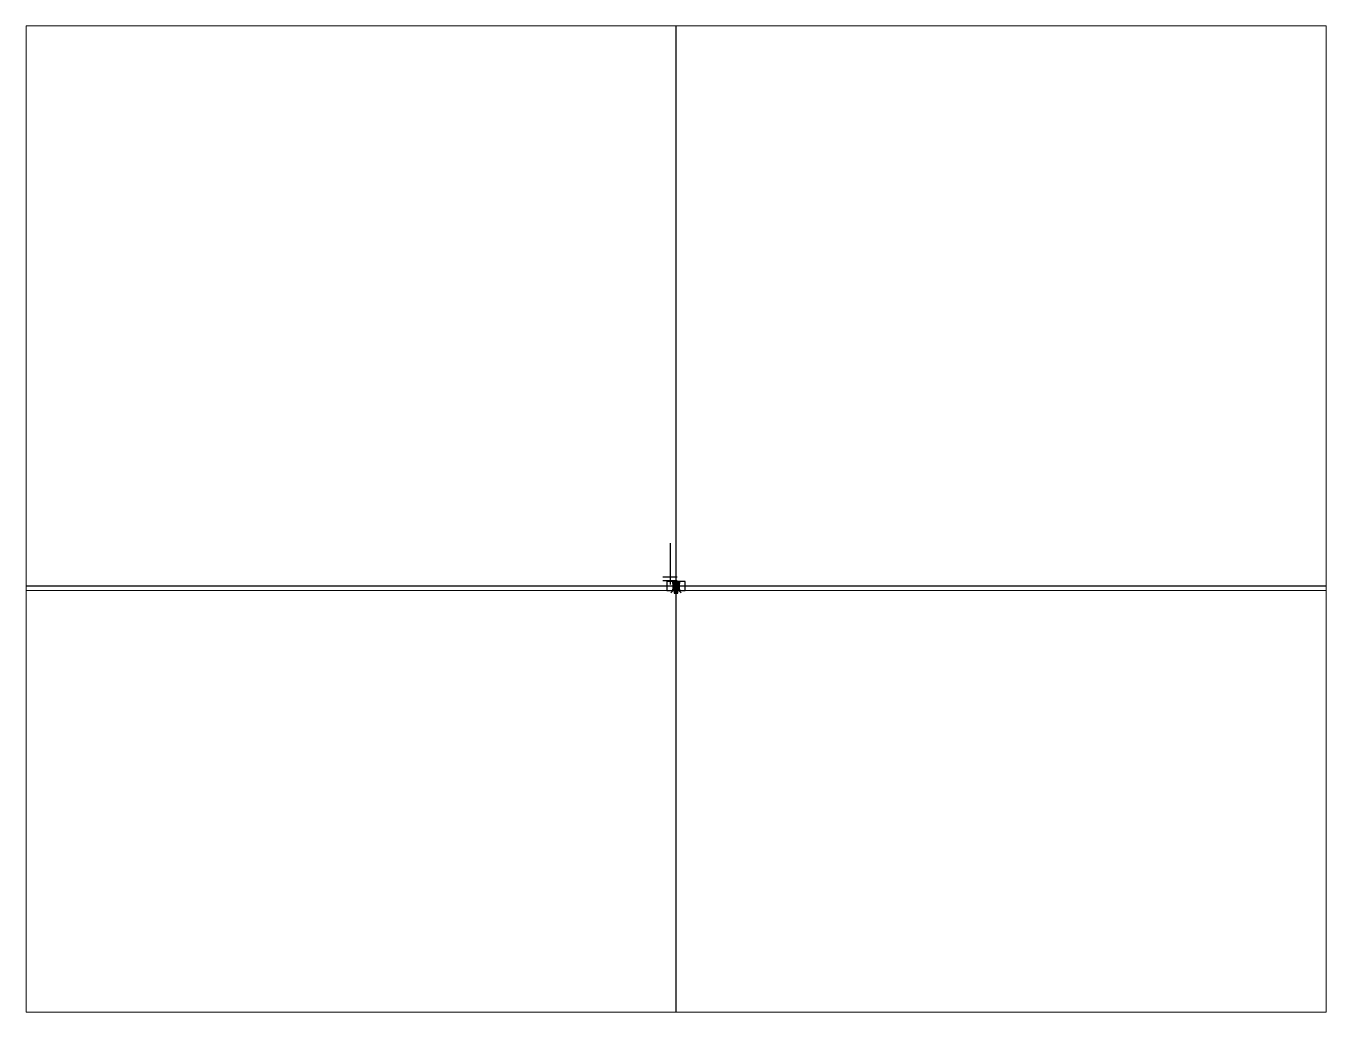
# Paper-space layout '布局1' of a CAD drawing. Header units: millimetres. Extents: x 26 to 231, y 20 to 176.
# The model-space entities are those that its viewports show. They can reach past a viewport. Long polylines and large blocks are cut down to what shows.
import ezdxf

# ---------------------------------------------------------------- set-up
doc = ezdxf.new("R2010")
doc.units = ezdxf.units.MM
doc.linetypes.add('ACAD_ISO02W100', pattern=[15, 12, -3])
doc.linetypes.add('ACAD_ISO04W100', pattern=[30, 24, -3, 0, -3])
doc.layers.add('bold solid', color=7, linetype='Continuous', lineweight=30)
doc.layers.add('dashed', color=6, linetype='ACAD_ISO02W100', lineweight=18, plot=False)
doc.layers.add('fillings', color=4, linetype='Continuous', lineweight=18, plot=False)
doc.layers.add('dot dashed', color=1, linetype='ACAD_ISO04W100')

msp = doc.modelspace()

# ---------------------------------------------------------------- hatches: boundary and pattern name
at = {"layer": 'fillings'}
h = msp.add_hatch(dxfattribs=at)
h.set_pattern_fill('ANSI37', color=256, scale=0.5)
h.paths.add_polyline_path([(-6, 50), (-14, 50), (-14, 45), (-12.5, 45), (-12.5, 38), (-10, 38), (-10, 7), (-12.5, 7), (-12.5, 0), (-10.5, 0), (-6, 0)])
h.paths.add_polyline_path([(-6, 0), (-10.5, 0), (-10.5, -15), (-6, -15)])
h.paths.add_polyline_path([(10.5, 0), (6, 0), (6, -15), (10.5, -15)])
h.paths.add_polyline_path([(12.5, 7), (10, 7), (10, 38), (12.5, 38), (12.5, 45), (14, 45), (14, 50), (6, 50), (6, 0), (10.5, 0), (12.5, 0)])

# ---------------------------------------------------------------- linework, layer by layer
at = {"layer": 'bold solid'}
for p, q in [((6.6, 73), (-71.5, 73)), ((6.6, 53), (-71.5, 53)), ((-23, 53), (-37, 53)), ((-37, 53), (-37, 50)), ((-15, 0), (-28.1, -13.1)), ((-23, 53), (-23, 50)), ((-18.5, 50), (-18.5, 38)), ((-18.5, 45), (-12.5, 45)), ((-10, 38), (-18.5, 38)), ((-18.5, 7), (-10, 7)), ((-18.5, 7), (-18.5, 0)), ((-10.5, 0), (-18.5, 0)), ((-13.2, 41.5), (-17.8, 41.5)), ((-13.2, 3.5), (-17.8, 3.5)), ((-16.5, 38), (-16.5, 7)), ((-15.5, 39.2), (-15.5, 43.8)), ((-15.5, 1.2), (-15.5, 5.8)), ((-14, 45), (-14, 50)), ((-12.5, 45), (-12.5, 38)), ((-12.5, 7), (-12.5, 0)), ((-12.5, 0), (-12.5, -3)), ((-10.5, 0), (-10.5, -15)), ((-10, 38), (-10, 7)), ((-6, -15), (-6, 50)), ((6, -15), (6, 50)), ((18.5, 38), (10, 38)), ((10, 38), (10, 7)), ((10, 7), (18.5, 7)), ((18.5, 0), (10.5, 0)), ((10.5, -15), (10.5, 0)), ((12.5, 45), (12.5, 38)), ((12.5, 45), (18.5, 45)), ((12.5, 7), (12.5, 0)), ((17.8, 41.5), (13.2, 41.5)), ((17.8, 3.5), (13.2, 3.5)), ((14, 45), (14, 50)), ((15.5, 39.2), (15.5, 43.8)), ((15.5, 1.2), (15.5, 5.8)), ((16.5, 38), (16.5, 7)), ((18.5, 50), (18.5, 38)), ((18.5, 7), (18.5, 0)), ((-12.5, -3), (-10.5, -3)), ((-10.5, -15), (10.5, -15)), ((12.5, -3), (10.5, -3)), ((12.5, 0), (12.5, -3)), ((15, 0), (28.1, -13.1))]:
    msp.add_line(p, q, dxfattribs=at)
msp.add_lwpolyline([(15, 0), (50, 0), (50, 50), (-50, 50), (-50, 0), (-18.5, 0)], dxfattribs=at)
at = {"layer": 'dashed'}
msp.add_xline((0, 0), (1, 0), dxfattribs=at)
at = {"layer": 'dot dashed'}
msp.add_line((-30, 33), (-30, 258.7), dxfattribs=at)
for p, direction in [((0, 0), (0, 1)), ((-93.3, 25), (1, 0))]:
    msp.add_xline(p, direction, dxfattribs=at)

psp = doc.layouts.new('布局1')

# ---------------------------------------------------------------- viewports
at = {"layer": 'bold solid', "view_target_point": (0, 390.75)}
psp.add_viewport(center=(128.5, 97.5), size=(205.6, 156), view_center_point=(0, 0), view_height=5390.0844, dxfattribs=at)

doc.saveas('drawing.dxf')
